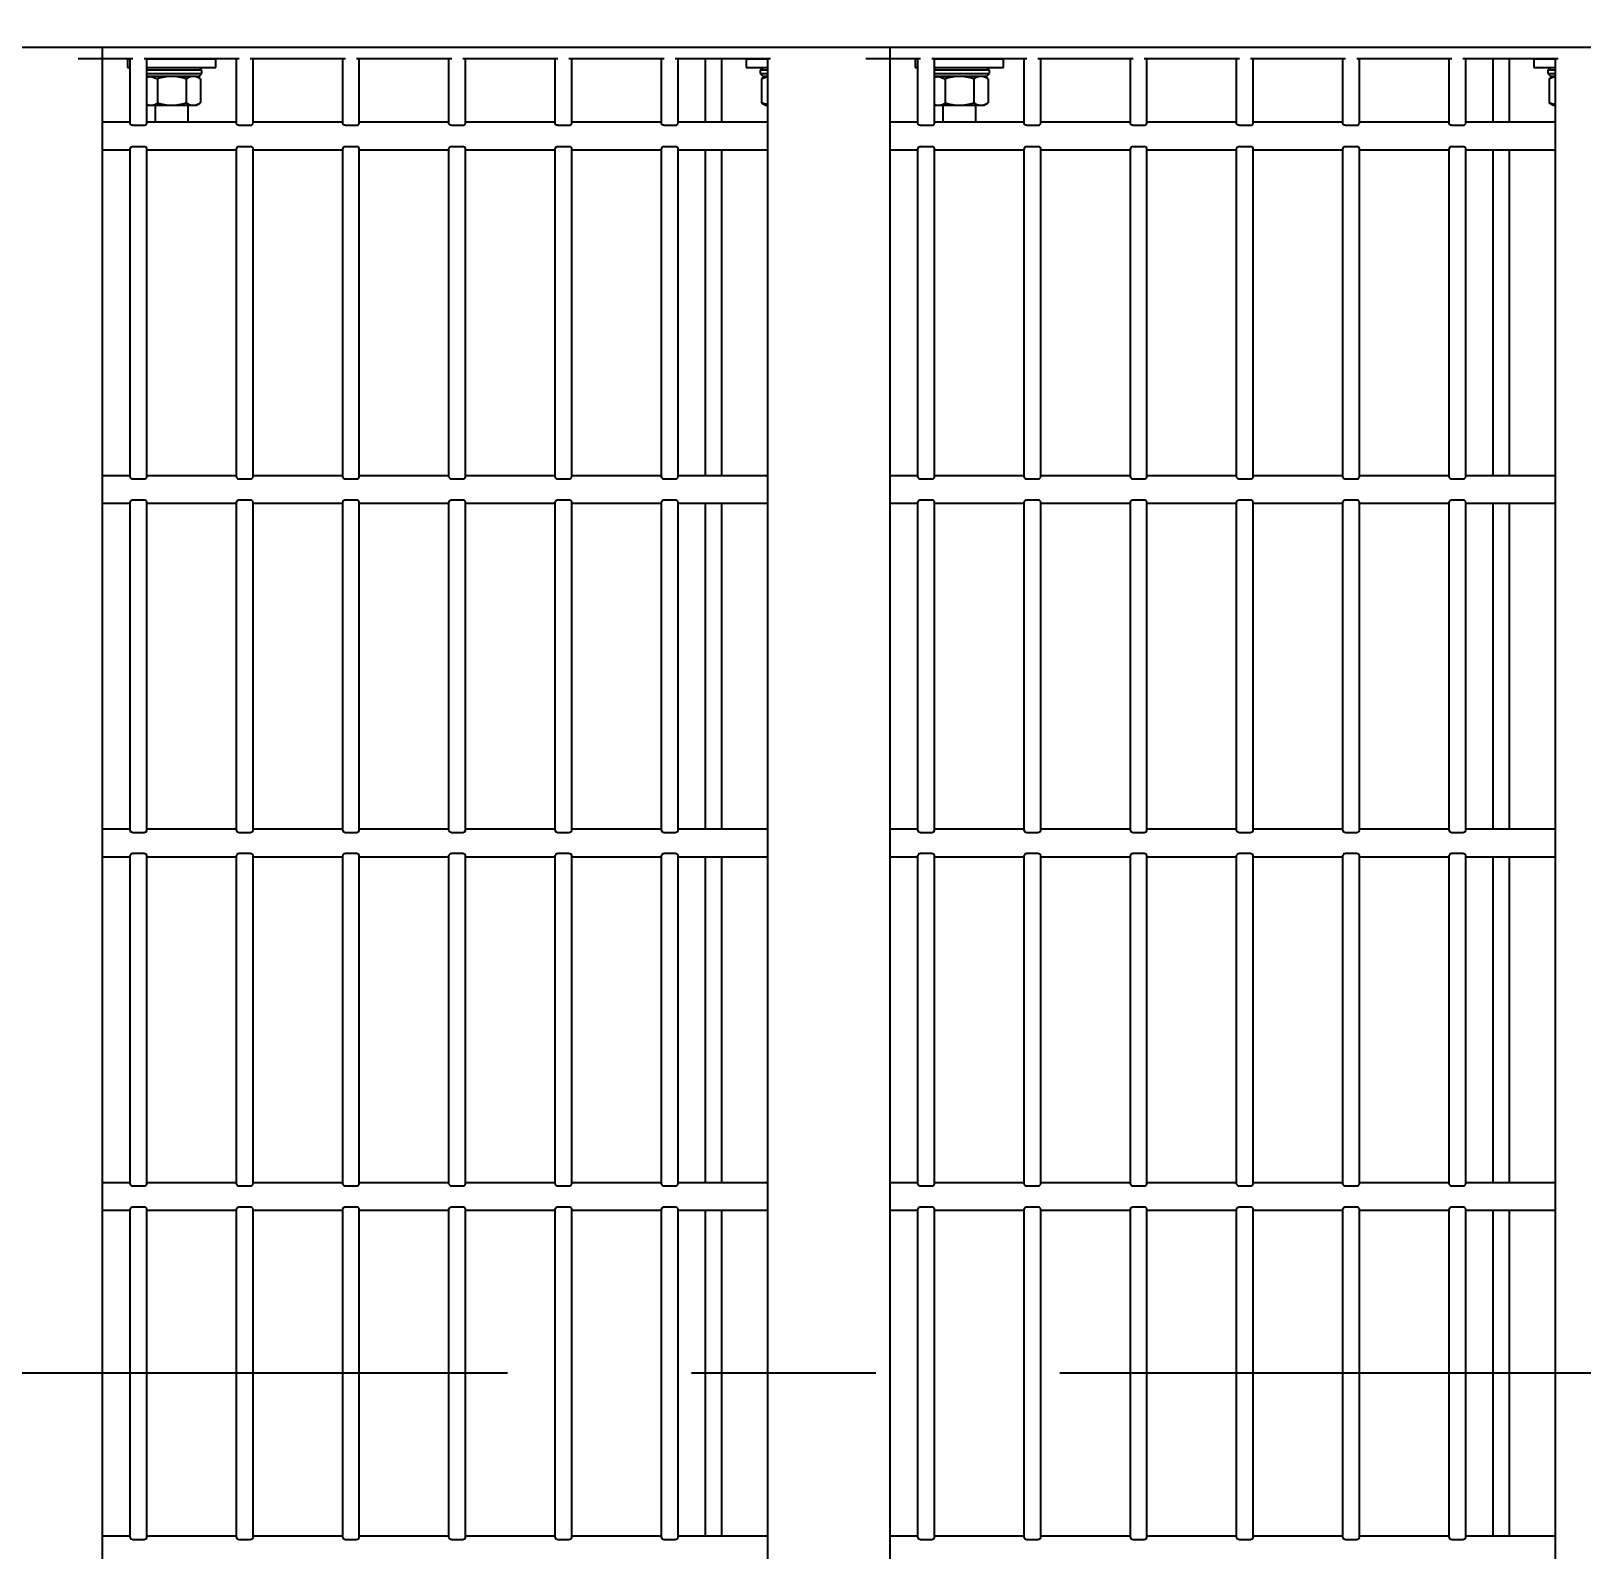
# Model space of a CAD drawing. Header units: millimetres. Extents: x 0 to 55611, y 0 to 32827.
# Drawn here: x 12201.9 to 12647.7, y 23985.1 to 24421.6 of the extents above; entities that cross this region are included whole.
import ezdxf

# ---------------------------------------------------------------- set-up
doc = ezdxf.new("R2010")
doc.units = ezdxf.units.MM
doc.header["$LTSCALE"] = 10
doc.header["$PDSIZE"] = -1
doc.linetypes.add('CENTER', pattern=[50.8, 31.75, -6.35, 6.35, -6.35])
doc.linetypes.add('SLD-Continua', pattern=[0])
doc.layers.add('FIMSA-CENTROS', color=3, linetype='CENTER')
doc.layers.add('STRUC', color=5, linetype='SLD-Continua')
doc.styles.add('1', font='romans.shx', dxfattribs={"height": 125})
doc.dimstyles.new('50', dxfattribs={"dimscale": 0, "dimtxt": 125, "dimasz": 125, "dimexe": 125, "dimexo": 125, "dimgap": 50, "dimtad": 1, "dimdec": 0, "dimlfac": 49.861111, "dimzin": 1, "dimtxsty": '1', "dimcen": 2.5, "dimclrd": 1, "dimclre": 1, "dimadec": 0, "dimazin": 0, "dimtfac": 1, "dimtdec": 0, "dimtmove": 0, "dimatfit": 3, "dimfxl": 1, "dimtzin": 1, "dimarcsym": 0})

# ---------------------------------------------------------------- blocks, each defined once
blk = doc.blocks.new('*D106')
at = {"color": 1, "lineweight": -2, "transparency": 16777216}
for p, q in [((11967.77, 25831.09), (15385.01, 25831.09)), ((15260.01, 25706.09), (15260.01, 24160.86)), ((14580.51, 24035.86), (15385.01, 24035.86))]:
    blk.add_line(p, q, dxfattribs=at)
at = {"color": 1, "transparency": 16777216}
for points in [[(15239.17, 25706.09), (15280.84, 25706.09), (15260.01, 25831.09)], [(15239.17, 24160.86), (15280.84, 24160.86), (15260.01, 24035.86)]]:
    blk.add_solid(points, dxfattribs=at)
at = {"layer": 'Defpoints', "color": 0, "transparency": 16777216}
for p in [(11842.77, 25831.09), (14455.51, 24035.86), (15260.01, 24035.86)]:
    blk.add_point(p, dxfattribs=at)
at = {"color": 0, "transparency": 16777216, "insert": (15085.01, 24933.47), "char_height": 125, "attachment_point": 2, "rotation": 90, "style": '1'}
blk.add_mtext('1795', dxfattribs=at)

msp = doc.modelspace()

# ---------------------------------------------------------------- linework, layer by layer
at = {"layer": 'FIMSA-CENTROS', "ltscale": 0.833333}
msp.add_line((14455.51, 24035.86), (9506.33, 24035.86), dxfattribs=at)
at = {"layer": 'STRUC', "linetype": 'SLD-Continua', "lineweight": 25}
for p, q in [((14260.01, 24416.86), (9958.16, 24416.86)), ((12215.46, 24413.69), (12222.29, 24413.69)), ((12222.29, 24416.87), (12222.29, 24413.69)), ((12222.29, 24413.69), (12222.29, 23658.04)), ((12222.29, 24413.69), (12231.18, 24413.69)), ((12229.62, 24413.68), (12229.62, 24411.14)), ((12229.62, 24413.68), (12230.38, 24413.68)), ((12230.38, 24395.03), (12230.38, 24413.69)), ((12234.35, 24413.69), (12261.72, 24413.69)), ((12235.15, 24395.03), (12235.15, 24413.69)), ((12235.15, 24413.68), (12242.32, 24413.68)), ((12237.56, 24413.69), (12237.56, 24413.68)), ((12242.32, 24413.68), (12255.02, 24413.68)), ((12247.09, 24413.68), (12247.09, 24413.69)), ((12255.02, 24411.14), (12255.02, 24413.68)), ((12260.92, 24395.03), (12260.92, 24413.69)), ((12264.89, 24413.69), (12292.26, 24413.69)), ((12265.69, 24395.03), (12265.69, 24413.69)), ((12291.46, 24395.03), (12291.46, 24413.69)), ((12295.43, 24413.69), (12322.8, 24413.69)), ((12296.23, 24395.03), (12296.23, 24413.69)), ((12322, 24395.03), (12322, 24413.69)), ((12325.97, 24413.69), (12353.34, 24413.69)), ((12326.77, 24395.03), (12326.77, 24413.69)), ((12352.54, 24395.03), (12352.54, 24413.69)), ((12356.51, 24413.69), (12383.88, 24413.69)), ((12357.31, 24395.03), (12357.31, 24413.69)), ((12383.08, 24395.03), (12383.08, 24413.69)), ((12387.05, 24413.69), (12414.42, 24413.69)), ((12387.85, 24395.03), (12387.85, 24413.69)), ((12395.72, 24395.43), (12395.72, 24413.69)), ((12400.48, 24395.43), (12400.48, 24413.69)), ((12407.42, 24413.68), (12407.42, 24411.14)), ((12407.42, 24413.68), (12413.62, 24413.68)), ((12413.62, 24395.03), (12413.62, 24413.69)), ((12441.87, 24413.69), (12448.7, 24413.69)), ((12448.7, 24416.87), (12448.7, 24413.69)), ((12448.7, 24413.69), (12448.7, 23658.04)), ((12448.7, 24413.69), (12457.59, 24413.69)), ((12456.04, 24413.68), (12456.04, 24411.14)), ((12456.04, 24413.68), (12456.8, 24413.68)), ((12456.8, 24395.03), (12456.8, 24413.69)), ((12460.77, 24413.69), (12488.13, 24413.69)), ((12461.56, 24395.03), (12461.56, 24413.69)), ((12461.56, 24413.68), (12468.74, 24413.68)), ((12463.97, 24413.69), (12463.97, 24413.68)), ((12468.74, 24413.68), (12481.44, 24413.68)), ((12473.5, 24413.68), (12473.5, 24413.69)), ((12481.44, 24411.14), (12481.44, 24413.68)), ((12487.34, 24395.03), (12487.34, 24413.69)), ((12491.31, 24413.69), (12518.67, 24413.69)), ((12492.1, 24395.03), (12492.1, 24413.69)), ((12517.88, 24395.03), (12517.88, 24413.69)), ((12521.85, 24413.69), (12549.21, 24413.69)), ((12522.64, 24395.03), (12522.64, 24413.69)), ((12548.42, 24395.03), (12548.42, 24413.69)), ((12552.39, 24413.69), (12579.75, 24413.69)), ((12553.18, 24395.03), (12553.18, 24413.69)), ((12578.96, 24395.03), (12578.96, 24413.69)), ((12582.93, 24413.69), (12610.29, 24413.69)), ((12583.72, 24395.03), (12583.72, 24413.69)), ((12609.5, 24395.03), (12609.5, 24413.69)), ((12613.47, 24413.69), (12640.83, 24413.69)), ((12614.26, 24395.03), (12614.26, 24413.69)), ((12622.13, 24395.43), (12622.13, 24413.69)), ((12626.89, 24395.43), (12626.89, 24413.69)), ((12633.84, 24413.68), (12633.84, 24411.14)), ((12633.84, 24413.68), (12640.04, 24413.68)), ((12640.04, 24395.03), (12640.04, 24413.69)), ((12229.62, 24411.14), (12230.38, 24411.14)), ((12235.15, 24411.14), (12242.32, 24411.14)), ((12250.95, 24410.35), (12235.15, 24410.35)), ((12235.15, 24409.4), (12250.95, 24409.4)), ((12235.24, 24408.6), (12235.15, 24408.55)), ((12250.16, 24408.6), (12235.15, 24408.6)), ((12242.32, 24411.14), (12255.02, 24411.14)), ((12250.58, 24407.93), (12249.4, 24408.6)), ((12250.95, 24410.35), (12250.16, 24411.14)), ((12250.16, 24408.6), (12250.95, 24409.4)), ((12250.95, 24409.4), (12250.95, 24410.35)), ((12407.42, 24411.14), (12413.62, 24411.14)), ((12412.29, 24411.14), (12411.49, 24410.35)), ((12411.49, 24410.35), (12411.49, 24409.4)), ((12413.62, 24410.35), (12411.49, 24410.35)), ((12411.49, 24409.4), (12412.29, 24408.6)), ((12411.49, 24409.4), (12413.62, 24409.4)), ((12413.04, 24408.6), (12411.87, 24407.93)), ((12413.62, 24408.6), (12412.29, 24408.6)), ((12456.04, 24411.14), (12456.8, 24411.14)), ((12461.56, 24411.14), (12468.74, 24411.14)), ((12477.37, 24410.35), (12461.56, 24410.35)), ((12461.56, 24409.4), (12477.37, 24409.4)), ((12461.66, 24408.6), (12461.56, 24408.55)), ((12476.57, 24408.6), (12461.56, 24408.6)), ((12468.74, 24411.14), (12481.44, 24411.14)), ((12476.99, 24407.93), (12475.82, 24408.6)), ((12477.37, 24410.35), (12476.57, 24411.14)), ((12476.57, 24408.6), (12477.37, 24409.4)), ((12477.37, 24409.4), (12477.37, 24410.35)), ((12633.84, 24411.14), (12640.04, 24411.14)), ((12638.7, 24411.14), (12637.91, 24410.35)), ((12637.91, 24410.35), (12637.91, 24409.4)), ((12640.04, 24410.35), (12637.91, 24410.35)), ((12637.91, 24409.4), (12638.7, 24408.6)), ((12637.91, 24409.4), (12640.04, 24409.4)), ((12639.46, 24408.6), (12638.28, 24407.93)), ((12640.04, 24408.6), (12638.7, 24408.6)), ((12238.21, 24407.93), (12238.21, 24400.94)), ((12246.44, 24407.93), (12246.44, 24400.94)), ((12250.58, 24407.93), (12250.58, 24400.95)), ((12411.87, 24407.93), (12411.87, 24400.95)), ((12464.62, 24407.93), (12464.62, 24400.94)), ((12472.85, 24407.93), (12472.85, 24400.94)), ((12476.99, 24407.93), (12476.99, 24400.95)), ((12638.28, 24407.93), (12638.28, 24400.95)), ((12235.15, 24400.33), (12235.24, 24400.27)), ((12235.24, 24400.27), (12242.32, 24400.27)), ((12237.56, 24400.27), (12237.56, 24395.43)), ((12242.32, 24400.27), (12249.4, 24400.27)), ((12247.09, 24395.43), (12247.09, 24400.27)), ((12249.4, 24400.27), (12250.58, 24400.95)), ((12411.87, 24400.95), (12413.04, 24400.27)), ((12413.62, 24400.37), (12411.87, 24400.95)), ((12413.04, 24400.27), (12413.62, 24400.27)), ((12461.56, 24400.33), (12461.66, 24400.27)), ((12461.66, 24400.27), (12468.74, 24400.27)), ((12463.97, 24400.27), (12463.97, 24395.43)), ((12468.74, 24400.27), (12475.82, 24400.27)), ((12473.5, 24395.43), (12473.5, 24400.27)), ((12475.82, 24400.27), (12476.99, 24400.95)), ((12638.28, 24400.95), (12639.46, 24400.27)), ((12640.04, 24400.37), (12638.28, 24400.95)), ((12639.46, 24400.27), (12640.04, 24400.27)), ((12230.38, 24395.43), (12222.29, 24395.43)), ((12260.92, 24395.43), (12235.15, 24395.43)), ((12291.46, 24395.43), (12265.69, 24395.43)), ((12322, 24395.43), (12296.23, 24395.43)), ((12352.54, 24395.43), (12326.77, 24395.43)), ((12383.08, 24395.43), (12357.31, 24395.43)), ((12413.62, 24395.43), (12387.85, 24395.43)), ((12456.8, 24395.43), (12448.7, 24395.43)), ((12487.34, 24395.43), (12461.56, 24395.43)), ((12517.88, 24395.43), (12492.1, 24395.43)), ((12548.42, 24395.43), (12522.64, 24395.43)), ((12578.96, 24395.43), (12553.18, 24395.43)), ((12609.5, 24395.43), (12583.72, 24395.43)), ((12640.04, 24395.43), (12614.26, 24395.43)), ((12234.35, 24394.52), (12231.18, 24394.52)), ((12264.89, 24394.52), (12261.72, 24394.52)), ((12295.43, 24394.52), (12292.26, 24394.52)), ((12325.97, 24394.52), (12322.8, 24394.52)), ((12356.51, 24394.52), (12353.34, 24394.52)), ((12387.05, 24394.52), (12383.88, 24394.52)), ((12413.62, 24387.89), (12413.62, 24395.03)), ((12460.77, 24394.52), (12457.59, 24394.52)), ((12491.31, 24394.52), (12488.13, 24394.52)), ((12521.85, 24394.52), (12518.67, 24394.52)), ((12552.39, 24394.52), (12549.21, 24394.52)), ((12582.93, 24394.52), (12579.75, 24394.52)), ((12613.47, 24394.52), (12610.29, 24394.52)), ((12640.04, 24387.89), (12640.04, 24395.03)), ((12222.29, 24387.5), (12230.38, 24387.5)), ((12230.38, 24293.43), (12230.38, 24387.89)), ((12231.18, 24388.41), (12234.35, 24388.41)), ((12235.15, 24293.43), (12235.15, 24387.89)), ((12235.15, 24387.5), (12260.92, 24387.5)), ((12260.92, 24293.43), (12260.92, 24387.89)), ((12261.72, 24388.41), (12264.89, 24388.41)), ((12265.69, 24293.43), (12265.69, 24387.89)), ((12265.69, 24387.5), (12291.46, 24387.5)), ((12291.46, 24293.43), (12291.46, 24387.89)), ((12292.26, 24388.41), (12295.43, 24388.41)), ((12296.23, 24293.43), (12296.23, 24387.89)), ((12296.23, 24387.5), (12322, 24387.5)), ((12322, 24293.43), (12322, 24387.89)), ((12322.8, 24388.41), (12325.97, 24388.41)), ((12326.77, 24293.43), (12326.77, 24387.89)), ((12326.77, 24387.5), (12352.54, 24387.5)), ((12352.54, 24293.43), (12352.54, 24387.89)), ((12353.34, 24388.41), (12356.51, 24388.41)), ((12357.31, 24293.43), (12357.31, 24387.89)), ((12357.31, 24387.5), (12383.08, 24387.5)), ((12383.08, 24293.43), (12383.08, 24387.89)), ((12383.88, 24388.41), (12387.05, 24388.41)), ((12387.85, 24293.43), (12387.85, 24387.89)), ((12387.85, 24387.5), (12413.62, 24387.5)), ((12395.72, 24293.83), (12395.72, 24387.5)), ((12400.48, 24293.83), (12400.48, 24387.5)), ((12413.62, 24293.43), (12413.62, 24387.89)), ((12448.7, 24387.5), (12456.8, 24387.5)), ((12456.8, 24293.43), (12456.8, 24387.89)), ((12457.59, 24388.41), (12460.77, 24388.41)), ((12461.56, 24293.43), (12461.56, 24387.89)), ((12461.56, 24387.5), (12487.34, 24387.5)), ((12487.34, 24293.43), (12487.34, 24387.89)), ((12488.13, 24388.41), (12491.31, 24388.41)), ((12492.1, 24293.43), (12492.1, 24387.89)), ((12492.1, 24387.5), (12517.88, 24387.5)), ((12517.88, 24293.43), (12517.88, 24387.89)), ((12518.67, 24388.41), (12521.85, 24388.41)), ((12522.64, 24293.43), (12522.64, 24387.89)), ((12522.64, 24387.5), (12548.42, 24387.5)), ((12548.42, 24293.43), (12548.42, 24387.89)), ((12549.21, 24388.41), (12552.39, 24388.41)), ((12553.18, 24293.43), (12553.18, 24387.89)), ((12553.18, 24387.5), (12578.96, 24387.5)), ((12578.96, 24293.43), (12578.96, 24387.89)), ((12579.75, 24388.41), (12582.93, 24388.41)), ((12583.72, 24293.43), (12583.72, 24387.89)), ((12583.72, 24387.5), (12609.5, 24387.5)), ((12609.5, 24293.43), (12609.5, 24387.89)), ((12610.29, 24388.41), (12613.47, 24388.41)), ((12614.26, 24293.43), (12614.26, 24387.89)), ((12614.26, 24387.5), (12640.04, 24387.5)), ((12622.13, 24293.83), (12622.13, 24387.5)), ((12626.89, 24293.83), (12626.89, 24387.5)), ((12640.04, 24293.43), (12640.04, 24387.89)), ((12230.38, 24293.83), (12222.29, 24293.83)), ((12231.18, 24292.92), (12234.35, 24292.92)), ((12260.92, 24293.83), (12235.15, 24293.83)), ((12261.72, 24292.92), (12264.89, 24292.92)), ((12291.46, 24293.83), (12265.69, 24293.83)), ((12292.26, 24292.92), (12295.43, 24292.92)), ((12322, 24293.83), (12296.23, 24293.83)), ((12322.8, 24292.92), (12325.97, 24292.92)), ((12352.54, 24293.83), (12326.77, 24293.83)), ((12353.34, 24292.92), (12356.51, 24292.92)), ((12383.08, 24293.83), (12357.31, 24293.83)), ((12383.88, 24292.92), (12387.05, 24292.92)), ((12413.62, 24293.83), (12387.85, 24293.83)), ((12413.62, 24286.29), (12413.62, 24293.43)), ((12456.8, 24293.83), (12448.7, 24293.83)), ((12457.59, 24292.92), (12460.77, 24292.92)), ((12487.34, 24293.83), (12461.56, 24293.83)), ((12488.13, 24292.92), (12491.31, 24292.92)), ((12517.88, 24293.83), (12492.1, 24293.83)), ((12518.67, 24292.92), (12521.85, 24292.92)), ((12548.42, 24293.83), (12522.64, 24293.83)), ((12549.21, 24292.92), (12552.39, 24292.92)), ((12578.96, 24293.83), (12553.18, 24293.83)), ((12579.75, 24292.92), (12582.93, 24292.92)), ((12609.5, 24293.83), (12583.72, 24293.83)), ((12610.29, 24292.92), (12613.47, 24292.92)), ((12640.04, 24293.83), (12614.26, 24293.83)), ((12640.04, 24286.29), (12640.04, 24293.43)), ((12222.29, 24285.9), (12230.38, 24285.9)), ((12230.38, 24191.83), (12230.38, 24286.29)), ((12234.35, 24286.81), (12231.18, 24286.81)), ((12235.15, 24191.83), (12235.15, 24286.29)), ((12235.15, 24285.9), (12260.92, 24285.9)), ((12260.92, 24191.83), (12260.92, 24286.29)), ((12264.89, 24286.81), (12261.72, 24286.81)), ((12265.69, 24191.83), (12265.69, 24286.29)), ((12265.69, 24285.9), (12291.46, 24285.9)), ((12291.46, 24191.83), (12291.46, 24286.29)), ((12295.43, 24286.81), (12292.26, 24286.81)), ((12296.23, 24191.83), (12296.23, 24286.29)), ((12296.23, 24285.9), (12322, 24285.9)), ((12322, 24191.83), (12322, 24286.29)), ((12325.97, 24286.81), (12322.8, 24286.81)), ((12326.77, 24191.83), (12326.77, 24286.29)), ((12326.77, 24285.9), (12352.54, 24285.9)), ((12352.54, 24191.83), (12352.54, 24286.29)), ((12356.51, 24286.81), (12353.34, 24286.81)), ((12357.31, 24191.83), (12357.31, 24286.29)), ((12357.31, 24285.9), (12383.08, 24285.9)), ((12383.08, 24191.83), (12383.08, 24286.29)), ((12387.05, 24286.81), (12383.88, 24286.81)), ((12387.85, 24191.83), (12387.85, 24286.29)), ((12387.85, 24285.9), (12413.62, 24285.9)), ((12395.72, 24192.23), (12395.72, 24285.9)), ((12400.48, 24192.23), (12400.48, 24285.9)), ((12413.62, 24191.83), (12413.62, 24286.29)), ((12448.7, 24285.9), (12456.8, 24285.9)), ((12456.8, 24191.83), (12456.8, 24286.29)), ((12460.77, 24286.81), (12457.59, 24286.81)), ((12461.56, 24191.83), (12461.56, 24286.29)), ((12461.56, 24285.9), (12487.34, 24285.9)), ((12487.34, 24191.83), (12487.34, 24286.29)), ((12491.31, 24286.81), (12488.13, 24286.81)), ((12492.1, 24191.83), (12492.1, 24286.29)), ((12492.1, 24285.9), (12517.88, 24285.9)), ((12517.88, 24191.83), (12517.88, 24286.29)), ((12521.85, 24286.81), (12518.67, 24286.81)), ((12522.64, 24191.83), (12522.64, 24286.29)), ((12522.64, 24285.9), (12548.42, 24285.9)), ((12548.42, 24191.83), (12548.42, 24286.29)), ((12552.39, 24286.81), (12549.21, 24286.81)), ((12553.18, 24191.83), (12553.18, 24286.29)), ((12553.18, 24285.9), (12578.96, 24285.9)), ((12578.96, 24191.83), (12578.96, 24286.29)), ((12582.93, 24286.81), (12579.75, 24286.81)), ((12583.72, 24191.83), (12583.72, 24286.29)), ((12583.72, 24285.9), (12609.5, 24285.9)), ((12609.5, 24191.83), (12609.5, 24286.29)), ((12613.47, 24286.81), (12610.29, 24286.81)), ((12614.26, 24191.83), (12614.26, 24286.29)), ((12614.26, 24285.9), (12640.04, 24285.9)), ((12622.13, 24192.23), (12622.13, 24285.9)), ((12626.89, 24192.23), (12626.89, 24285.9)), ((12640.04, 24191.83), (12640.04, 24286.29)), ((12230.38, 24192.23), (12222.29, 24192.23)), ((12231.18, 24191.32), (12234.35, 24191.32)), ((12260.92, 24192.23), (12235.15, 24192.23)), ((12261.72, 24191.32), (12264.89, 24191.32)), ((12291.46, 24192.23), (12265.69, 24192.23)), ((12292.26, 24191.32), (12295.43, 24191.32)), ((12322, 24192.23), (12296.23, 24192.23)), ((12322.8, 24191.32), (12325.97, 24191.32)), ((12352.54, 24192.23), (12326.77, 24192.23)), ((12353.34, 24191.32), (12356.51, 24191.32)), ((12383.08, 24192.23), (12357.31, 24192.23)), ((12383.88, 24191.32), (12387.05, 24191.32)), ((12413.62, 24192.23), (12387.85, 24192.23)), ((12413.62, 24184.69), (12413.62, 24191.83)), ((12456.8, 24192.23), (12448.7, 24192.23)), ((12457.59, 24191.32), (12460.77, 24191.32)), ((12487.34, 24192.23), (12461.56, 24192.23)), ((12488.13, 24191.32), (12491.31, 24191.32)), ((12517.88, 24192.23), (12492.1, 24192.23)), ((12518.67, 24191.32), (12521.85, 24191.32)), ((12548.42, 24192.23), (12522.64, 24192.23)), ((12549.21, 24191.32), (12552.39, 24191.32)), ((12578.96, 24192.23), (12553.18, 24192.23)), ((12579.75, 24191.32), (12582.93, 24191.32)), ((12609.5, 24192.23), (12583.72, 24192.23)), ((12610.29, 24191.32), (12613.47, 24191.32)), ((12640.04, 24192.23), (12614.26, 24192.23)), ((12640.04, 24184.69), (12640.04, 24191.83)), ((12222.29, 24184.3), (12230.38, 24184.3)), ((12230.38, 24090.23), (12230.38, 24184.69)), ((12234.35, 24185.21), (12231.18, 24185.21)), ((12235.15, 24090.23), (12235.15, 24184.69)), ((12235.15, 24184.3), (12260.92, 24184.3)), ((12260.92, 24090.23), (12260.92, 24184.69)), ((12264.89, 24185.21), (12261.72, 24185.21)), ((12265.69, 24090.23), (12265.69, 24184.69)), ((12265.69, 24184.3), (12291.46, 24184.3)), ((12291.46, 24090.23), (12291.46, 24184.69)), ((12295.43, 24185.21), (12292.26, 24185.21)), ((12296.23, 24090.23), (12296.23, 24184.69)), ((12296.23, 24184.3), (12322, 24184.3)), ((12322, 24090.23), (12322, 24184.69)), ((12325.97, 24185.21), (12322.8, 24185.21)), ((12326.77, 24090.23), (12326.77, 24184.69)), ((12326.77, 24184.3), (12352.54, 24184.3)), ((12352.54, 24090.23), (12352.54, 24184.69)), ((12356.51, 24185.21), (12353.34, 24185.21)), ((12357.31, 24090.23), (12357.31, 24184.69)), ((12357.31, 24184.3), (12383.08, 24184.3)), ((12383.08, 24090.23), (12383.08, 24184.69)), ((12387.05, 24185.21), (12383.88, 24185.21)), ((12387.85, 24090.23), (12387.85, 24184.69)), ((12387.85, 24184.3), (12413.62, 24184.3)), ((12395.72, 24090.63), (12395.72, 24184.3)), ((12400.48, 24090.63), (12400.48, 24184.3)), ((12413.62, 24090.23), (12413.62, 24184.69)), ((12448.7, 24184.3), (12456.8, 24184.3)), ((12456.8, 24090.23), (12456.8, 24184.69)), ((12460.77, 24185.21), (12457.59, 24185.21)), ((12461.56, 24090.23), (12461.56, 24184.69)), ((12461.56, 24184.3), (12487.34, 24184.3)), ((12487.34, 24090.23), (12487.34, 24184.69)), ((12491.31, 24185.21), (12488.13, 24185.21)), ((12492.1, 24090.23), (12492.1, 24184.69)), ((12492.1, 24184.3), (12517.88, 24184.3)), ((12517.88, 24090.23), (12517.88, 24184.69)), ((12521.85, 24185.21), (12518.67, 24185.21)), ((12522.64, 24090.23), (12522.64, 24184.69)), ((12522.64, 24184.3), (12548.42, 24184.3)), ((12548.42, 24090.23), (12548.42, 24184.69)), ((12552.39, 24185.21), (12549.21, 24185.21)), ((12553.18, 24090.23), (12553.18, 24184.69)), ((12553.18, 24184.3), (12578.96, 24184.3)), ((12578.96, 24090.23), (12578.96, 24184.69)), ((12582.93, 24185.21), (12579.75, 24185.21)), ((12583.72, 24090.23), (12583.72, 24184.69)), ((12583.72, 24184.3), (12609.5, 24184.3)), ((12609.5, 24090.23), (12609.5, 24184.69)), ((12613.47, 24185.21), (12610.29, 24185.21)), ((12614.26, 24090.23), (12614.26, 24184.69)), ((12614.26, 24184.3), (12640.04, 24184.3)), ((12622.13, 24090.63), (12622.13, 24184.3)), ((12626.89, 24090.63), (12626.89, 24184.3)), ((12640.04, 24090.23), (12640.04, 24184.69)), ((12230.38, 24090.63), (12222.29, 24090.63)), ((12231.18, 24089.72), (12234.35, 24089.72)), ((12260.92, 24090.63), (12235.15, 24090.63)), ((12261.72, 24089.72), (12264.89, 24089.72)), ((12291.46, 24090.63), (12265.69, 24090.63)), ((12292.26, 24089.72), (12295.43, 24089.72)), ((12322, 24090.63), (12296.23, 24090.63)), ((12322.8, 24089.72), (12325.97, 24089.72)), ((12352.54, 24090.63), (12326.77, 24090.63)), ((12353.34, 24089.72), (12356.51, 24089.72)), ((12383.08, 24090.63), (12357.31, 24090.63)), ((12383.88, 24089.72), (12387.05, 24089.72)), ((12413.62, 24090.63), (12387.85, 24090.63)), ((12413.62, 24083.09), (12413.62, 24090.23)), ((12456.8, 24090.63), (12448.7, 24090.63)), ((12457.59, 24089.72), (12460.77, 24089.72)), ((12487.34, 24090.63), (12461.56, 24090.63)), ((12488.13, 24089.72), (12491.31, 24089.72)), ((12517.88, 24090.63), (12492.1, 24090.63)), ((12518.67, 24089.72), (12521.85, 24089.72)), ((12548.42, 24090.63), (12522.64, 24090.63)), ((12549.21, 24089.72), (12552.39, 24089.72)), ((12578.96, 24090.63), (12553.18, 24090.63)), ((12579.75, 24089.72), (12582.93, 24089.72)), ((12609.5, 24090.63), (12583.72, 24090.63)), ((12610.29, 24089.72), (12613.47, 24089.72)), ((12640.04, 24090.63), (12614.26, 24090.63)), ((12640.04, 24083.09), (12640.04, 24090.23)), ((12230.38, 23988.63), (12230.38, 24083.09)), ((12234.35, 24083.61), (12231.18, 24083.61)), ((12235.15, 23988.63), (12235.15, 24083.09)), ((12260.92, 23988.63), (12260.92, 24083.09)), ((12264.89, 24083.61), (12261.72, 24083.61)), ((12265.69, 23988.63), (12265.69, 24083.09)), ((12291.46, 23988.63), (12291.46, 24083.09)), ((12295.43, 24083.61), (12292.26, 24083.61)), ((12296.23, 23988.63), (12296.23, 24083.09)), ((12322, 23988.63), (12322, 24083.09)), ((12325.97, 24083.61), (12322.8, 24083.61)), ((12326.77, 23988.63), (12326.77, 24083.09)), ((12352.54, 23988.63), (12352.54, 24083.09)), ((12356.51, 24083.61), (12353.34, 24083.61)), ((12357.31, 23988.63), (12357.31, 24083.09)), ((12383.08, 23988.63), (12383.08, 24083.09)), ((12387.05, 24083.61), (12383.88, 24083.61)), ((12387.85, 23988.63), (12387.85, 24083.09)), ((12413.62, 23988.63), (12413.62, 24083.09)), ((12456.8, 23988.63), (12456.8, 24083.09)), ((12460.77, 24083.61), (12457.59, 24083.61)), ((12461.56, 23988.63), (12461.56, 24083.09)), ((12487.34, 23988.63), (12487.34, 24083.09)), ((12491.31, 24083.61), (12488.13, 24083.61)), ((12492.1, 23988.63), (12492.1, 24083.09)), ((12517.88, 23988.63), (12517.88, 24083.09)), ((12521.85, 24083.61), (12518.67, 24083.61)), ((12522.64, 23988.63), (12522.64, 24083.09)), ((12548.42, 23988.63), (12548.42, 24083.09)), ((12552.39, 24083.61), (12549.21, 24083.61)), ((12553.18, 23988.63), (12553.18, 24083.09)), ((12578.96, 23988.63), (12578.96, 24083.09)), ((12582.93, 24083.61), (12579.75, 24083.61)), ((12583.72, 23988.63), (12583.72, 24083.09)), ((12609.5, 23988.63), (12609.5, 24083.09)), ((12613.47, 24083.61), (12610.29, 24083.61)), ((12614.26, 23988.63), (12614.26, 24083.09)), ((12640.04, 23988.63), (12640.04, 24083.09)), ((12222.29, 24082.7), (12230.38, 24082.7)), ((12235.15, 24082.7), (12260.92, 24082.7)), ((12265.69, 24082.7), (12291.46, 24082.7)), ((12296.23, 24082.7), (12322, 24082.7)), ((12326.77, 24082.7), (12352.54, 24082.7)), ((12357.31, 24082.7), (12383.08, 24082.7)), ((12387.85, 24082.7), (12413.62, 24082.7)), ((12395.72, 23989.03), (12395.72, 24082.7)), ((12400.48, 23989.03), (12400.48, 24082.7)), ((12448.7, 24082.7), (12456.8, 24082.7)), ((12461.56, 24082.7), (12487.34, 24082.7)), ((12492.1, 24082.7), (12517.88, 24082.7)), ((12522.64, 24082.7), (12548.42, 24082.7)), ((12553.18, 24082.7), (12578.96, 24082.7)), ((12583.72, 24082.7), (12609.5, 24082.7)), ((12614.26, 24082.7), (12640.04, 24082.7)), ((12622.13, 23989.03), (12622.13, 24082.7)), ((12626.89, 23989.03), (12626.89, 24082.7)), ((12230.38, 23989.03), (12222.29, 23989.03)), ((12231.18, 23988.12), (12234.35, 23988.12)), ((12260.92, 23989.03), (12235.15, 23989.03)), ((12261.72, 23988.12), (12264.89, 23988.12)), ((12291.46, 23989.03), (12265.69, 23989.03)), ((12292.26, 23988.12), (12295.43, 23988.12)), ((12322, 23989.03), (12296.23, 23989.03)), ((12322.8, 23988.12), (12325.97, 23988.12)), ((12352.54, 23989.03), (12326.77, 23989.03)), ((12353.34, 23988.12), (12356.51, 23988.12)), ((12383.08, 23989.03), (12357.31, 23989.03)), ((12383.88, 23988.12), (12387.05, 23988.12)), ((12413.62, 23989.03), (12387.85, 23989.03)), ((12413.62, 23981.49), (12413.62, 23988.63)), ((12456.8, 23989.03), (12448.7, 23989.03)), ((12457.59, 23988.12), (12460.77, 23988.12)), ((12487.34, 23989.03), (12461.56, 23989.03)), ((12488.13, 23988.12), (12491.31, 23988.12)), ((12517.88, 23989.03), (12492.1, 23989.03)), ((12518.67, 23988.12), (12521.85, 23988.12)), ((12548.42, 23989.03), (12522.64, 23989.03)), ((12549.21, 23988.12), (12552.39, 23988.12)), ((12578.96, 23989.03), (12553.18, 23989.03)), ((12579.75, 23988.12), (12582.93, 23988.12)), ((12609.5, 23989.03), (12583.72, 23989.03)), ((12610.29, 23988.12), (12613.47, 23988.12)), ((12640.04, 23989.03), (12614.26, 23989.03)), ((12640.04, 23981.49), (12640.04, 23988.63))]:
    msp.add_line(p, q, dxfattribs=at)
at = {"layer": 'STRUC', "linetype": 'SLD-Continua', "lineweight": 25, "flags": 128}
for points in [[(12235.15, 24408.41), (12235.15, 24408.41), (12236.28, 24408.56), (12238.21, 24407.93)], [(12411.87, 24407.93), (12412.95, 24408.41), (12413.62, 24408.5)], [(12461.56, 24408.41), (12461.56, 24408.41), (12462.7, 24408.56), (12464.62, 24407.93)], [(12638.28, 24407.93), (12639.36, 24408.41), (12640.03, 24408.5)], [(12231.18, 24394.52), (12230.97, 24394.54), (12230.79, 24394.6), (12230.61, 24394.7), (12230.46, 24394.84), (12230.39, 24395.01), (12230.38, 24395.03)], [(12261.72, 24394.52), (12261.51, 24394.54), (12261.33, 24394.6), (12261.15, 24394.7), (12261, 24394.84), (12260.93, 24395.01), (12260.92, 24395.03)], [(12292.26, 24394.52), (12292.05, 24394.54), (12291.87, 24394.6), (12291.69, 24394.7), (12291.54, 24394.84), (12291.47, 24395.01), (12291.46, 24395.03)], [(12322.8, 24394.52), (12322.59, 24394.54), (12322.41, 24394.6), (12322.23, 24394.7), (12322.08, 24394.84), (12322.01, 24395.01), (12322, 24395.03)], [(12353.34, 24394.52), (12353.13, 24394.54), (12352.95, 24394.6), (12352.77, 24394.7), (12352.62, 24394.84), (12352.55, 24395.01), (12352.54, 24395.03)], [(12383.88, 24394.52), (12383.67, 24394.54), (12383.49, 24394.6), (12383.31, 24394.7), (12383.16, 24394.84), (12383.09, 24395.01), (12383.08, 24395.03)], [(12457.59, 24394.52), (12457.39, 24394.54), (12457.2, 24394.6), (12457.02, 24394.7), (12456.87, 24394.84), (12456.8, 24395.01), (12456.8, 24395.03)], [(12488.13, 24394.52), (12487.93, 24394.54), (12487.74, 24394.6), (12487.56, 24394.7), (12487.41, 24394.84), (12487.34, 24395.01), (12487.34, 24395.03)], [(12518.67, 24394.52), (12518.47, 24394.54), (12518.28, 24394.6), (12518.1, 24394.7), (12517.95, 24394.84), (12517.88, 24395.01), (12517.88, 24395.03)], [(12549.21, 24394.52), (12549.01, 24394.54), (12548.82, 24394.6), (12548.64, 24394.7), (12548.49, 24394.84), (12548.42, 24395.01), (12548.42, 24395.03)], [(12579.75, 24394.52), (12579.55, 24394.54), (12579.36, 24394.6), (12579.18, 24394.7), (12579.03, 24394.84), (12578.96, 24395.01), (12578.96, 24395.03)], [(12610.29, 24394.52), (12610.09, 24394.54), (12609.9, 24394.6), (12609.72, 24394.7), (12609.57, 24394.84), (12609.5, 24395.01), (12609.5, 24395.03)], [(12231.18, 24286.81), (12230.97, 24286.78), (12230.79, 24286.72), (12230.61, 24286.62), (12230.46, 24286.48), (12230.39, 24286.32), (12230.38, 24286.29)], [(12261.72, 24286.81), (12261.51, 24286.78), (12261.33, 24286.72), (12261.15, 24286.62), (12261, 24286.48), (12260.93, 24286.32), (12260.92, 24286.29)], [(12292.26, 24286.81), (12292.05, 24286.78), (12291.87, 24286.72), (12291.69, 24286.62), (12291.54, 24286.48), (12291.47, 24286.32), (12291.46, 24286.29)], [(12322.8, 24286.81), (12322.59, 24286.78), (12322.41, 24286.72), (12322.23, 24286.62), (12322.08, 24286.48), (12322.01, 24286.32), (12322, 24286.29)], [(12353.34, 24286.81), (12353.13, 24286.78), (12352.95, 24286.72), (12352.77, 24286.62), (12352.62, 24286.48), (12352.55, 24286.32), (12352.54, 24286.29)], [(12383.88, 24286.81), (12383.67, 24286.78), (12383.49, 24286.72), (12383.31, 24286.62), (12383.16, 24286.48), (12383.09, 24286.32), (12383.08, 24286.29)], [(12457.59, 24286.81), (12457.39, 24286.78), (12457.2, 24286.72), (12457.02, 24286.62), (12456.87, 24286.48), (12456.8, 24286.32), (12456.8, 24286.29)], [(12488.13, 24286.81), (12487.93, 24286.78), (12487.74, 24286.72), (12487.56, 24286.62), (12487.41, 24286.48), (12487.34, 24286.32), (12487.34, 24286.29)], [(12518.67, 24286.81), (12518.47, 24286.78), (12518.28, 24286.72), (12518.1, 24286.62), (12517.95, 24286.48), (12517.88, 24286.32), (12517.88, 24286.29)], [(12549.21, 24286.81), (12549.01, 24286.78), (12548.82, 24286.72), (12548.64, 24286.62), (12548.49, 24286.48), (12548.42, 24286.32), (12548.42, 24286.29)], [(12579.75, 24286.81), (12579.55, 24286.78), (12579.36, 24286.72), (12579.18, 24286.62), (12579.03, 24286.48), (12578.96, 24286.32), (12578.96, 24286.29)], [(12610.29, 24286.81), (12610.09, 24286.78), (12609.9, 24286.72), (12609.72, 24286.62), (12609.57, 24286.48), (12609.5, 24286.32), (12609.5, 24286.29)], [(12231.18, 24185.21), (12230.97, 24185.18), (12230.79, 24185.12), (12230.61, 24185.02), (12230.46, 24184.88), (12230.39, 24184.72), (12230.38, 24184.69)], [(12261.72, 24185.21), (12261.51, 24185.18), (12261.33, 24185.12), (12261.15, 24185.02), (12261, 24184.88), (12260.93, 24184.72), (12260.92, 24184.69)], [(12292.26, 24185.21), (12292.05, 24185.18), (12291.87, 24185.12), (12291.69, 24185.02), (12291.54, 24184.88), (12291.47, 24184.72), (12291.46, 24184.69)], [(12322.8, 24185.21), (12322.59, 24185.18), (12322.41, 24185.12), (12322.23, 24185.02), (12322.08, 24184.88), (12322.01, 24184.72), (12322, 24184.69)], [(12353.34, 24185.21), (12353.13, 24185.18), (12352.95, 24185.12), (12352.77, 24185.02), (12352.62, 24184.88), (12352.55, 24184.72), (12352.54, 24184.69)], [(12383.88, 24185.21), (12383.67, 24185.18), (12383.49, 24185.12), (12383.31, 24185.02), (12383.16, 24184.88), (12383.09, 24184.72), (12383.08, 24184.69)], [(12457.59, 24185.21), (12457.39, 24185.18), (12457.2, 24185.12), (12457.02, 24185.02), (12456.87, 24184.88), (12456.8, 24184.72), (12456.8, 24184.69)], [(12488.13, 24185.21), (12487.93, 24185.18), (12487.74, 24185.12), (12487.56, 24185.02), (12487.41, 24184.88), (12487.34, 24184.72), (12487.34, 24184.69)], [(12518.67, 24185.21), (12518.47, 24185.18), (12518.28, 24185.12), (12518.1, 24185.02), (12517.95, 24184.88), (12517.88, 24184.72), (12517.88, 24184.69)], [(12549.21, 24185.21), (12549.01, 24185.18), (12548.82, 24185.12), (12548.64, 24185.02), (12548.49, 24184.88), (12548.42, 24184.72), (12548.42, 24184.69)], [(12579.75, 24185.21), (12579.55, 24185.18), (12579.36, 24185.12), (12579.18, 24185.02), (12579.03, 24184.88), (12578.96, 24184.72), (12578.96, 24184.69)], [(12610.29, 24185.21), (12610.09, 24185.18), (12609.9, 24185.12), (12609.72, 24185.02), (12609.57, 24184.88), (12609.5, 24184.72), (12609.5, 24184.69)], [(12231.18, 24083.61), (12230.97, 24083.58), (12230.79, 24083.52), (12230.61, 24083.42), (12230.46, 24083.28), (12230.39, 24083.12), (12230.38, 24083.09)], [(12261.72, 24083.61), (12261.51, 24083.58), (12261.33, 24083.52), (12261.15, 24083.42), (12261, 24083.28), (12260.93, 24083.12), (12260.92, 24083.09)], [(12292.26, 24083.61), (12292.05, 24083.58), (12291.87, 24083.52), (12291.69, 24083.42), (12291.54, 24083.28), (12291.47, 24083.12), (12291.46, 24083.09)], [(12322.8, 24083.61), (12322.59, 24083.58), (12322.41, 24083.52), (12322.23, 24083.42), (12322.08, 24083.28), (12322.01, 24083.12), (12322, 24083.09)], [(12353.34, 24083.61), (12353.13, 24083.58), (12352.95, 24083.52), (12352.77, 24083.42), (12352.62, 24083.28), (12352.55, 24083.12), (12352.54, 24083.09)], [(12383.88, 24083.61), (12383.67, 24083.58), (12383.49, 24083.52), (12383.31, 24083.42), (12383.16, 24083.28), (12383.09, 24083.12), (12383.08, 24083.09)], [(12457.59, 24083.61), (12457.39, 24083.58), (12457.2, 24083.52), (12457.02, 24083.42), (12456.87, 24083.28), (12456.8, 24083.12), (12456.8, 24083.09)], [(12488.13, 24083.61), (12487.93, 24083.58), (12487.74, 24083.52), (12487.56, 24083.42), (12487.41, 24083.28), (12487.34, 24083.12), (12487.34, 24083.09)], [(12518.67, 24083.61), (12518.47, 24083.58), (12518.28, 24083.52), (12518.1, 24083.42), (12517.95, 24083.28), (12517.88, 24083.12), (12517.88, 24083.09)], [(12549.21, 24083.61), (12549.01, 24083.58), (12548.82, 24083.52), (12548.64, 24083.42), (12548.49, 24083.28), (12548.42, 24083.12), (12548.42, 24083.09)], [(12579.75, 24083.61), (12579.55, 24083.58), (12579.36, 24083.52), (12579.18, 24083.42), (12579.03, 24083.28), (12578.96, 24083.12), (12578.96, 24083.09)], [(12610.29, 24083.61), (12610.09, 24083.58), (12609.9, 24083.52), (12609.72, 24083.42), (12609.57, 24083.28), (12609.5, 24083.12), (12609.5, 24083.09)]]:
    msp.add_lwpolyline(points, dxfattribs=at)
at = {"layer": 'STRUC', "linetype": 'SLD-Continua', "lineweight": 25}
for centre, radius, start, end in [((12242.32, 24394.61), 13.94, 72.8151, 107.1849), ((12248.51, 24404.83), 3.72, 56.1821, 123.6715), ((12468.74, 24394.61), 13.94, 72.8151, 107.1849), ((12474.92, 24404.83), 3.72, 56.1821, 123.6715), ((12236.38, 24403.33), 3.01, 245.7495, 307.3816), ((12242.32, 24414.26), 13.94, 252.8117, 287.1883), ((12248.51, 24404.04), 3.72, 236.3447, 303.8017), ((12462.79, 24403.33), 3.01, 245.7495, 307.3816), ((12468.74, 24414.26), 13.94, 252.8117, 287.1883), ((12474.92, 24404.04), 3.72, 236.3447, 303.8017), ((12234.43, 24395.28), 0.758, 264.2532, 341.2865), ((12264.97, 24395.28), 0.758, 264.2532, 341.2865), ((12295.51, 24395.28), 0.758, 264.2532, 341.2865), ((12326.05, 24395.28), 0.758, 264.2532, 341.2865), ((12356.59, 24395.28), 0.758, 264.2532, 341.2865), ((12387.13, 24395.28), 0.758, 264.2532, 341.2865), ((12460.84, 24395.28), 0.758, 264.2532, 341.2865), ((12491.38, 24395.28), 0.758, 264.2532, 341.2865), ((12521.92, 24395.28), 0.758, 264.2532, 341.2865), ((12552.46, 24395.28), 0.758, 264.2532, 341.2865), ((12583, 24395.28), 0.758, 264.2532, 341.2865), ((12613.54, 24395.28), 0.758, 264.2532, 341.2865), ((12231.12, 24387.63), 0.783, 85.6836, 159.856), ((12234.42, 24387.64), 0.772, 19.5408, 94.9196), ((12261.66, 24387.63), 0.783, 85.6836, 159.856), ((12264.96, 24387.64), 0.772, 19.5408, 94.9196), ((12292.2, 24387.63), 0.783, 85.6836, 159.856), ((12295.5, 24387.64), 0.772, 19.5408, 94.9196), ((12322.74, 24387.63), 0.783, 85.6836, 159.856), ((12326.04, 24387.64), 0.772, 19.5408, 94.9196), ((12353.28, 24387.63), 0.783, 85.6836, 159.856), ((12356.58, 24387.64), 0.772, 19.5408, 94.9196), ((12383.82, 24387.63), 0.783, 85.6836, 159.856), ((12387.12, 24387.64), 0.772, 19.5408, 94.9196), ((12457.53, 24387.63), 0.783, 85.6836, 159.856), ((12460.83, 24387.64), 0.772, 19.5408, 94.9196), ((12488.07, 24387.63), 0.783, 85.6836, 159.856), ((12491.37, 24387.64), 0.772, 19.5408, 94.9196), ((12518.61, 24387.63), 0.783, 85.6836, 159.856), ((12521.91, 24387.64), 0.772, 19.5408, 94.9196), ((12549.15, 24387.63), 0.783, 85.6836, 159.856), ((12552.45, 24387.64), 0.772, 19.5408, 94.9196), ((12579.69, 24387.63), 0.783, 85.6836, 159.856), ((12582.99, 24387.64), 0.772, 19.5408, 94.9196), ((12610.23, 24387.63), 0.783, 85.6836, 159.856), ((12613.53, 24387.64), 0.772, 19.5408, 94.9196), ((12231.12, 24293.7), 0.783, 200.144, 274.3164), ((12234.42, 24293.69), 0.772, 265.0804, 340.4592), ((12261.66, 24293.7), 0.783, 200.144, 274.3164), ((12264.96, 24293.69), 0.772, 265.0804, 340.4592), ((12292.2, 24293.7), 0.783, 200.144, 274.3164), ((12295.5, 24293.69), 0.772, 265.0804, 340.4592), ((12322.74, 24293.7), 0.783, 200.144, 274.3164), ((12326.04, 24293.69), 0.772, 265.0804, 340.4592), ((12353.28, 24293.7), 0.783, 200.144, 274.3164), ((12356.58, 24293.69), 0.772, 265.0804, 340.4592), ((12383.82, 24293.7), 0.783, 200.144, 274.3164), ((12387.12, 24293.69), 0.772, 265.0804, 340.4592), ((12457.53, 24293.7), 0.783, 200.144, 274.3164), ((12460.83, 24293.69), 0.772, 265.0804, 340.4592), ((12488.07, 24293.7), 0.783, 200.144, 274.3164), ((12491.37, 24293.69), 0.772, 265.0804, 340.4592), ((12518.61, 24293.7), 0.783, 200.144, 274.3164), ((12521.91, 24293.69), 0.772, 265.0804, 340.4592), ((12549.15, 24293.7), 0.783, 200.144, 274.3164), ((12552.45, 24293.69), 0.772, 265.0804, 340.4592), ((12579.69, 24293.7), 0.783, 200.144, 274.3164), ((12582.99, 24293.69), 0.772, 265.0804, 340.4592), ((12610.23, 24293.7), 0.783, 200.144, 274.3164), ((12613.53, 24293.69), 0.772, 265.0804, 340.4592), ((12234.43, 24286.05), 0.758, 18.7135, 95.7468), ((12264.97, 24286.05), 0.758, 18.7135, 95.7468), ((12295.51, 24286.05), 0.758, 18.7135, 95.7468), ((12326.05, 24286.05), 0.758, 18.7135, 95.7468), ((12356.59, 24286.05), 0.758, 18.7135, 95.7468), ((12387.13, 24286.05), 0.758, 18.7135, 95.7468), ((12460.84, 24286.05), 0.758, 18.7135, 95.7468), ((12491.38, 24286.05), 0.758, 18.7135, 95.7468), ((12521.92, 24286.05), 0.758, 18.7135, 95.7468), ((12552.46, 24286.05), 0.758, 18.7135, 95.7468), ((12583, 24286.05), 0.758, 18.7135, 95.7468), ((12613.54, 24286.05), 0.758, 18.7135, 95.7468), ((12231.12, 24192.1), 0.783, 200.144, 274.3164), ((12234.42, 24192.09), 0.772, 265.0804, 340.4592), ((12261.66, 24192.1), 0.783, 200.144, 274.3164), ((12264.96, 24192.09), 0.772, 265.0804, 340.4592), ((12292.2, 24192.1), 0.783, 200.144, 274.3164), ((12295.5, 24192.09), 0.772, 265.0804, 340.4592), ((12322.74, 24192.1), 0.783, 200.144, 274.3164), ((12326.04, 24192.09), 0.772, 265.0804, 340.4592), ((12353.28, 24192.1), 0.783, 200.144, 274.3164), ((12356.58, 24192.09), 0.772, 265.0804, 340.4592), ((12383.82, 24192.1), 0.783, 200.144, 274.3164), ((12387.12, 24192.09), 0.772, 265.0804, 340.4592), ((12457.53, 24192.1), 0.783, 200.144, 274.3164), ((12460.83, 24192.09), 0.772, 265.0804, 340.4592), ((12488.07, 24192.1), 0.783, 200.144, 274.3164), ((12491.37, 24192.09), 0.772, 265.0804, 340.4592), ((12518.61, 24192.1), 0.783, 200.144, 274.3164), ((12521.91, 24192.09), 0.772, 265.0804, 340.4592), ((12549.15, 24192.1), 0.783, 200.144, 274.3164), ((12552.45, 24192.09), 0.772, 265.0804, 340.4592), ((12579.69, 24192.1), 0.783, 200.144, 274.3164), ((12582.99, 24192.09), 0.772, 265.0804, 340.4592), ((12610.23, 24192.1), 0.783, 200.144, 274.3164), ((12613.53, 24192.09), 0.772, 265.0804, 340.4592), ((12234.43, 24184.45), 0.758, 18.7135, 95.7468), ((12264.97, 24184.45), 0.758, 18.7135, 95.7468), ((12295.51, 24184.45), 0.758, 18.7135, 95.7468), ((12326.05, 24184.45), 0.758, 18.7135, 95.7468), ((12356.59, 24184.45), 0.758, 18.7135, 95.7468), ((12387.13, 24184.45), 0.758, 18.7135, 95.7468), ((12460.84, 24184.45), 0.758, 18.7135, 95.7468), ((12491.38, 24184.45), 0.758, 18.7135, 95.7468), ((12521.92, 24184.45), 0.758, 18.7135, 95.7468), ((12552.46, 24184.45), 0.758, 18.7135, 95.7468), ((12583, 24184.45), 0.758, 18.7135, 95.7468), ((12613.54, 24184.45), 0.758, 18.7135, 95.7468), ((12231.12, 24090.5), 0.783, 200.144, 274.3164), ((12234.42, 24090.49), 0.772, 265.0804, 340.4592), ((12261.66, 24090.5), 0.783, 200.144, 274.3164), ((12264.96, 24090.49), 0.772, 265.0804, 340.4592), ((12292.2, 24090.5), 0.783, 200.144, 274.3164), ((12295.5, 24090.49), 0.772, 265.0804, 340.4592), ((12322.74, 24090.5), 0.783, 200.144, 274.3164), ((12326.04, 24090.49), 0.772, 265.0804, 340.4592), ((12353.28, 24090.5), 0.783, 200.144, 274.3164), ((12356.58, 24090.49), 0.772, 265.0804, 340.4592), ((12383.82, 24090.5), 0.783, 200.144, 274.3164), ((12387.12, 24090.49), 0.772, 265.0804, 340.4592), ((12457.53, 24090.5), 0.783, 200.144, 274.3164), ((12460.83, 24090.49), 0.772, 265.0804, 340.4592), ((12488.07, 24090.5), 0.783, 200.144, 274.3164), ((12491.37, 24090.49), 0.772, 265.0804, 340.4592), ((12518.61, 24090.5), 0.783, 200.144, 274.3164), ((12521.91, 24090.49), 0.772, 265.0804, 340.4592), ((12549.15, 24090.5), 0.783, 200.144, 274.3164), ((12552.45, 24090.49), 0.772, 265.0804, 340.4592), ((12579.69, 24090.5), 0.783, 200.144, 274.3164), ((12582.99, 24090.49), 0.772, 265.0804, 340.4592), ((12610.23, 24090.5), 0.783, 200.144, 274.3164), ((12613.53, 24090.49), 0.772, 265.0804, 340.4592), ((12234.43, 24082.85), 0.758, 18.7135, 95.7468), ((12264.97, 24082.85), 0.758, 18.7135, 95.7468), ((12295.51, 24082.85), 0.758, 18.7135, 95.7468), ((12326.05, 24082.85), 0.758, 18.7135, 95.7468), ((12356.59, 24082.85), 0.758, 18.7135, 95.7468), ((12387.13, 24082.85), 0.758, 18.7135, 95.7468), ((12460.84, 24082.85), 0.758, 18.7135, 95.7468), ((12491.38, 24082.85), 0.758, 18.7135, 95.7468), ((12521.92, 24082.85), 0.758, 18.7135, 95.7468), ((12552.46, 24082.85), 0.758, 18.7135, 95.7468), ((12583, 24082.85), 0.758, 18.7135, 95.7468), ((12613.54, 24082.85), 0.758, 18.7135, 95.7468), ((12231.12, 23988.9), 0.783, 200.144, 274.3164), ((12234.42, 23988.89), 0.772, 265.0804, 340.4592), ((12261.66, 23988.9), 0.783, 200.144, 274.3164), ((12264.96, 23988.89), 0.772, 265.0804, 340.4592), ((12292.2, 23988.9), 0.783, 200.144, 274.3164), ((12295.5, 23988.89), 0.772, 265.0804, 340.4592), ((12322.74, 23988.9), 0.783, 200.144, 274.3164), ((12326.04, 23988.89), 0.772, 265.0804, 340.4592), ((12353.28, 23988.9), 0.783, 200.144, 274.3164), ((12356.58, 23988.89), 0.772, 265.0804, 340.4592), ((12383.82, 23988.9), 0.783, 200.144, 274.3164), ((12387.12, 23988.89), 0.772, 265.0804, 340.4592), ((12457.53, 23988.9), 0.783, 200.144, 274.3164), ((12460.83, 23988.89), 0.772, 265.0804, 340.4592), ((12488.07, 23988.9), 0.783, 200.144, 274.3164), ((12491.37, 23988.89), 0.772, 265.0804, 340.4592), ((12518.61, 23988.9), 0.783, 200.144, 274.3164), ((12521.91, 23988.89), 0.772, 265.0804, 340.4592), ((12549.15, 23988.9), 0.783, 200.144, 274.3164), ((12552.45, 23988.89), 0.772, 265.0804, 340.4592), ((12579.69, 23988.9), 0.783, 200.144, 274.3164), ((12582.99, 23988.89), 0.772, 265.0804, 340.4592), ((12610.23, 23988.9), 0.783, 200.144, 274.3164), ((12613.53, 23988.89), 0.772, 265.0804, 340.4592)]:
    msp.add_arc(centre, radius, start, end, dxfattribs=at)

# ---------------------------------------------------------------- dimensions: what is measured, and where the dimension line sits
dim = msp.add_linear_dim(base=(15260.01, 24035.86), p1=(11842.77, 25831.09), p2=(14455.51, 24035.86), angle=90, dimstyle='50', override={"dimscale": 1, "dimlfac": 1})
dim.commit()
dim.dimension.update_dxf_attribs({"geometry": '*D106', "text_midpoint": (15260.01, 24933.47), "dimtype": 160})

doc.saveas('drawing.dxf')
